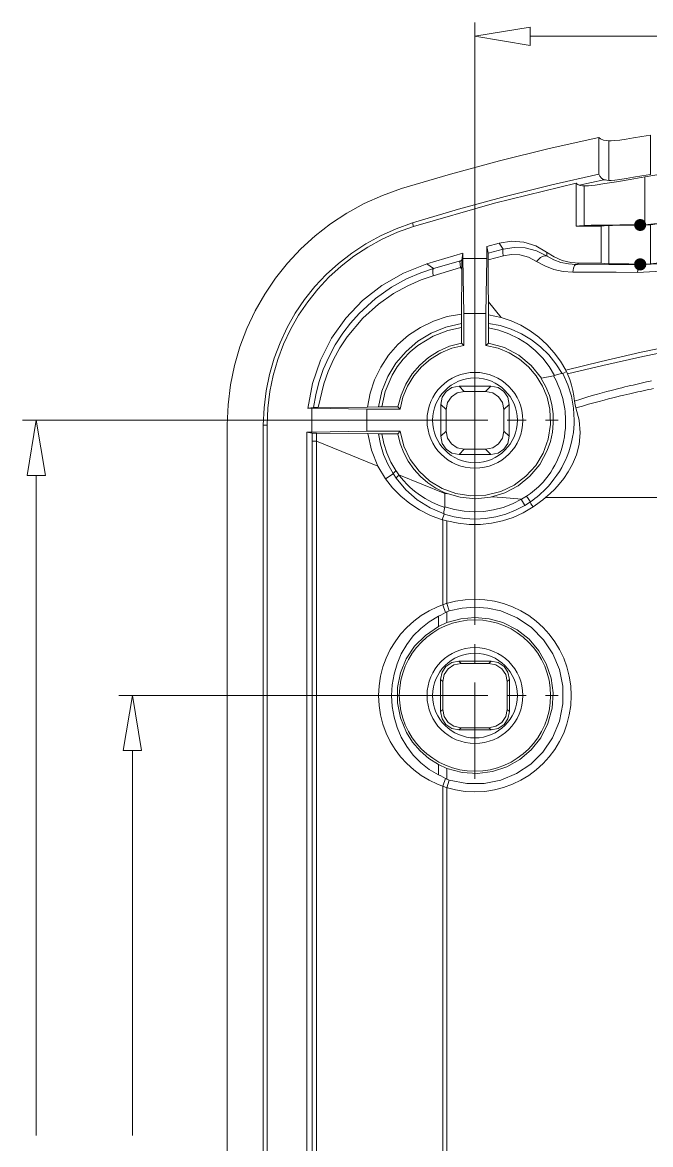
# Model space of a CAD drawing. Header units: millimetres. Extents: x 0 to 260, y 22 to 203.
# Drawn here: x 170.95 to 184.02, y 130.34 to 153.68 of the extents above; entities that cross this region are included whole.
import ezdxf

# ---------------------------------------------------------------- set-up
doc = ezdxf.new("R2010")
doc.units = ezdxf.units.MM

msp = doc.modelspace()

# ---------------------------------------------------------------- hatches: boundary and pattern name
h = msp.add_hatch(color=7)
edge = h.paths.add_edge_path()
edge.add_arc((183.800997, 149.466723), 0.126206, 0, 360)
h = msp.add_hatch(color=7)
edge = h.paths.add_edge_path()
edge.add_arc((183.800997, 148.647785), 0.128411, 0, 360)

# ---------------------------------------------------------------- linework, layer by layer
at = {"color": 3, "lineweight": 0, "true_color": 0x00ff00}
for points in [[(180.363848, 141.410655), (180.363848, 153.680266)], [(180.363848, 153.394093), (181.508612, 153.584945)], [(181.508647, 153.20324), (180.363883, 153.394093)], [(181.508647, 153.20324), (181.508647, 153.584945)], [(181.508647, 153.394093), (191.231203, 153.394093)], [(178.631991, 145.403711), (170.949197, 145.403711)], [(171.044517, 144.258736), (171.235017, 145.403852)], [(171.235017, 145.403711), (171.42587, 144.258594)], [(171.044517, 144.258736), (171.42587, 144.258736)], [(171.235017, 144.258736), (171.235017, 130.52933)], [(178.631991, 139.678798), (172.952622, 139.678798)], [(173.048189, 138.533822), (173.239042, 139.678939)], [(173.239042, 139.678798), (173.429542, 138.533681)], [(173.048189, 138.533822), (173.429542, 138.533822)], [(173.239042, 138.533822), (173.239042, 130.529295)]]:
    msp.add_lwpolyline(points, dxfattribs=at)
at = {"color": 7, "lineweight": 0}
for points in [[(182.941807, 151.289138), (181.905825, 151.058311), (180.875631, 150.803539), (179.851589, 150.524955), (178.834062, 150.222691)], [(182.941807, 150.523293), (182.941807, 151.289173)], [(183.145747, 151.214526), (183.04062, 151.231459), (182.972534, 151.256506), (182.941842, 151.288962)], [(184.016685, 151.336516), (183.834299, 151.305119), (183.66426, 151.277249), (183.511155, 151.253261), (183.379216, 151.234211), (183.272677, 151.221158), (183.194008, 151.214455), (183.145677, 151.214455)], [(184.016685, 151.336516), (184.016685, 150.519836)], [(183.145747, 151.214526), (183.145747, 150.39467)], [(200.871102, 150.470729), (199.817457, 150.648889), (198.76102, 150.803294), (197.702189, 150.933944), (196.641363, 151.04084), (195.578941, 151.123981), (194.515323, 151.183368), (193.450906, 151.218999), (192.386091, 151.230877), (191.321276, 151.218999), (190.256859, 151.183368), (189.193241, 151.123981), (188.130819, 151.04084), (187.069994, 150.933944), (186.011162, 150.803294), (184.954725, 150.648889), (183.90108, 150.470729)], [(182.941807, 150.523293), (181.963504, 150.302107), (180.99046, 150.059258), (180.023039, 149.794779), (179.061604, 149.508704)], [(182.469155, 150.337061), (180.768325, 149.917697), (179.084958, 149.432186)], [(182.528739, 150.296069), (182.506161, 150.309121), (182.486053, 150.32288), (182.46912, 150.336991)], [(182.469155, 149.445839), (182.469155, 150.336956)], [(183.047569, 150.409592), (182.528633, 150.295998)], [(183.900904, 150.470729), (183.589754, 150.415343), (183.307179, 150.366659), (183.063056, 150.326796), (182.865854, 150.298221), (182.722626, 150.282346), (182.637959, 150.279876)], [(183.047569, 150.409592), (182.994653, 150.443459), (182.959022, 150.481559), (182.941736, 150.523187)], [(183.145747, 150.394776), (183.109411, 150.399009), (183.076956, 150.403948), (183.047675, 150.409592)], [(184.016685, 150.519836), (183.834299, 150.487733), (183.66426, 150.459158), (183.511155, 150.434816), (183.379216, 150.415413), (183.27303, 150.402008), (183.194008, 150.394952), (183.145677, 150.394952)], [(183.900904, 149.471168), (183.900904, 150.470588)], [(178.834203, 150.222514), (178.438475, 150.082218), (178.059959, 149.9124), (177.699806, 149.714618), (177.359162, 149.490429), (177.039177, 149.241392), (176.740998, 148.969065), (176.465773, 148.675007), (176.214652, 148.360774), (175.988782, 148.027925), (175.789311, 147.678019), (175.617388, 147.312612), (175.47416, 146.933264), (175.360777, 146.541532), (175.278387, 146.138975), (175.228137, 145.727149), (175.211176, 145.307614)], [(182.637959, 150.280052), (182.59739, 150.284639), (182.560701, 150.28993), (182.528598, 150.295927)], [(182.637959, 149.457727), (182.637959, 150.280052)], [(179.061604, 149.508704), (178.722902, 149.388607), (178.39894, 149.243252), (178.0907, 149.073972), (177.799161, 148.882099), (177.525306, 148.668967), (177.270116, 148.435907), (177.034573, 148.184254), (176.819657, 147.915339), (176.62635, 147.630495), (176.455634, 147.331056), (176.308489, 147.018353), (176.185897, 146.693719), (176.08884, 146.358488), (176.018298, 146.013991), (175.975254, 145.661563), (175.960687, 145.302534)], [(179.085028, 149.432222), (178.752542, 149.314286), (178.434514, 149.171564), (178.131909, 149.00536), (177.845692, 148.816983), (177.576829, 148.607738), (177.326283, 148.378934), (177.09502, 148.131876), (176.884004, 147.867873), (176.6942, 147.58823), (176.526573, 147.294254), (176.382088, 146.987253), (176.261709, 146.668533), (176.166402, 146.339401), (176.097131, 146.001165), (176.054861, 145.655131), (176.040556, 145.302605)], [(179.061604, 149.508704), (179.084887, 149.432151)], [(182.637959, 149.457727), (182.537726, 149.451863), (182.468979, 149.445733)], [(182.469155, 149.445839), (182.985974, 149.445839)], [(183.800997, 149.469087), (183.581597, 149.468414), (183.378904, 149.467472), (183.195136, 149.46629), (183.032515, 149.464898), (182.893259, 149.463323), (182.77959, 149.461596), (182.693726, 149.459745), (182.637889, 149.457798)], [(182.985904, 148.672938), (182.985904, 149.445874)], [(183.145747, 149.457022), (183.051556, 149.451377), (182.985939, 149.445733)], [(183.145747, 149.457022), (183.145747, 148.661861)], [(183.800997, 149.46443), (183.561913, 149.463124), (183.367874, 149.461388), (183.22662, 149.459321), (183.145889, 149.457022)], [(183.800997, 149.46443), (184.016544, 149.472897)], [(183.800997, 149.469087), (183.900833, 149.471204)], [(183.900904, 149.471168), (184.338348, 149.520204)], [(184.016685, 149.472862), (184.339477, 149.515548)], [(184.016685, 149.472862), (184.016685, 148.660062)], [(180.866486, 149.090803), (180.613191, 149.021659)], [(180.613262, 149.021553), (180.636545, 148.882911)], [(180.613262, 148.769564), (180.613262, 149.021447)], [(180.952951, 148.966626), (180.636862, 148.883017)], [(181.852111, 148.901503), (181.627012, 149.03315), (181.381109, 149.109862), (181.124292, 149.129756), (180.86645, 149.090944)], [(180.866486, 149.090803), (180.952916, 148.966626)], [(180.953657, 148.826749), (180.94519, 148.896246), (180.944837, 148.944224), (180.952951, 148.966449)], [(180.952951, 148.966626), (181.175907, 149.001903), (181.408035, 148.99132), (181.641926, 148.931348), (181.86594, 148.820576)], [(180.114399, 148.880477), (179.363688, 148.655758)], [(180.061023, 148.724444), (179.500459, 148.563224)], [(180.062399, 148.581639), (180.052874, 148.652195), (180.052169, 148.701231), (180.060988, 148.724514)], [(180.061023, 148.724444), (180.091715, 148.733263)], [(180.09168, 148.733228), (180.090974, 148.712414), (180.090269, 148.663025), (180.089916, 148.589294)], [(180.114399, 148.880477), (180.091821, 148.733369)], [(180.134754, 147.624765), (180.114293, 148.769529)], [(180.114399, 148.880477), (180.114399, 148.769705)], [(180.613262, 148.769564), (180.114434, 148.769564)], [(180.592942, 147.624765), (180.613403, 148.769529)], [(180.638415, 148.742329), (180.638062, 148.814649), (180.637356, 148.862979), (180.636651, 148.882735)], [(180.953974, 148.825021), (180.637886, 148.744234)], [(180.642542, 147.87178), (180.641131, 148.165996), (180.63972, 148.456333), (180.638309, 148.742435)], [(180.953657, 148.826749), (181.122285, 148.853208), (181.297615, 148.844388), (181.47471, 148.797469), (181.644396, 148.710685)], [(181.644396, 148.710826), (181.724829, 148.787732), (181.803499, 148.826538), (181.86594, 148.82054)], [(181.644396, 148.710826), (181.819192, 148.614143), (182.005067, 148.543786), (182.199078, 148.500681), (182.398282, 148.485754)], [(181.852111, 148.901503), (182.008243, 148.803276), (182.176976, 148.73164), (182.354902, 148.687786), (182.538617, 148.672903)], [(181.865905, 148.82054), (181.862024, 148.839238), (181.858497, 148.85864), (181.855322, 148.879454), (181.852147, 148.901326)], [(181.865905, 148.82054), (182.005087, 148.74466), (182.152802, 148.689483), (182.306734, 148.655738), (182.464569, 148.644151)], [(183.800997, 148.641223), (184.147601, 148.656613), (184.49103, 148.704018)], [(184.016685, 148.659991), (184.488702, 148.716788)], [(179.363723, 148.655864), (178.875575, 148.464877), (178.427963, 148.208597), (178.026099, 147.89333), (177.675196, 147.525387), (177.380467, 147.111076), (177.147126, 146.656705), (176.980386, 146.168583), (176.885459, 145.653019)], [(177.005897, 145.671222), (177.051494, 145.931749), (177.116669, 146.188042), (177.208127, 146.457388), (177.321281, 146.718267), (177.456615, 146.97187), (177.612322, 147.213567), (177.774909, 147.42638), (177.953106, 147.625964), (178.295653, 147.93782), (178.6255, 148.170653), (178.940531, 148.345631), (179.234394, 148.473336), (179.500389, 148.563295)], [(179.500495, 148.563189), (179.363617, 148.655969)], [(179.491534, 148.411283), (179.483773, 148.485013), (179.486595, 148.537577), (179.500354, 148.56333)], [(180.062399, 148.581639), (179.491605, 148.411247)], [(180.089951, 148.589365), (180.062787, 148.581604)], [(180.089598, 148.548549), (180.062787, 148.58171)], [(180.089598, 148.548549), (180.088187, 148.231049), (180.086776, 147.91884), (180.085718, 147.612629)], [(180.089951, 148.589365), (180.089598, 148.548443)], [(182.398176, 148.485684), (182.414757, 148.568939), (182.437687, 148.624325), (182.464498, 148.644081)], [(182.398176, 148.485684), (182.850437, 148.484272), (183.298465, 148.482861), (183.742612, 148.481803)], [(182.464675, 148.644151), (182.538758, 148.673079)], [(182.464675, 148.644151), (183.800997, 148.641329)], [(182.985904, 148.672938), (182.538582, 148.672938)], [(182.985904, 148.672938), (183.051521, 148.66747), (183.145712, 148.662002)], [(183.145747, 148.661896), (183.226627, 148.659598), (183.367865, 148.65753), (183.561821, 148.655794), (183.800856, 148.654488)], [(183.742436, 148.481732), (183.7569, 148.565694), (183.777714, 148.621433), (183.800997, 148.641188)], [(183.742436, 148.481732), (184.117615, 148.498401), (184.489619, 148.550524)], [(183.800997, 148.654488), (184.016544, 148.660132)], [(177.104781, 145.672951), (177.21767, 146.165782), (177.308378, 146.421413), (177.419459, 146.668843), (177.551177, 146.908599), (177.701681, 147.136979), (178.029059, 147.526446), (178.355025, 147.819957), (178.667586, 148.039384), (178.964625, 148.204484), (179.241556, 148.325487), (179.491675, 148.411212)], [(180.91023, 147.542744), (180.642472, 147.871886)], [(180.642542, 147.87178), (180.643601, 147.600141)], [(178.131082, 145.679301), (178.184572, 145.968755), (178.276426, 146.248684), (178.404308, 146.512298), (178.566057, 146.756332), (178.760129, 146.97867), (178.981982, 147.172962), (179.230337, 147.337665), (179.498801, 147.467179), (179.78755, 147.560224), (180.085824, 147.612523)], [(180.085824, 147.612523), (180.083001, 147.416732)], [(180.592942, 147.624765), (180.134683, 147.624765)], [(180.134754, 147.624765), (180.134754, 146.96119)], [(180.592942, 146.961225), (180.592942, 147.6248)], [(180.646352, 147.420647), (180.64353, 147.600211)], [(180.910583, 147.54225), (180.64353, 147.600106)], [(180.91023, 147.542744), (181.116517, 147.472629), (181.314866, 147.381877), (181.510261, 147.267313), (181.692691, 147.133169), (181.861892, 146.980284), (182.014424, 146.81073), (182.143894, 146.634341), (182.255372, 146.446311)], [(182.255195, 146.446346), (182.986856, 146.629085), (183.82047, 146.819937), (184.736281, 147.006557), (185.657737, 147.170951), (186.510754, 147.303596), (187.278398, 147.408371), (187.97337, 147.491979), (188.611898, 147.558654), (189.231023, 147.612629), (189.860026, 147.656726), (190.495026, 147.690593), (191.12544, 147.714229), (191.748093, 147.72834), (192.365806, 147.733279)], [(182.289979, 146.367288), (183.02164, 146.546499), (183.855254, 146.733824), (184.768949, 146.916563), (185.686524, 147.076724), (186.535307, 147.206194), (187.299424, 147.308499), (187.990868, 147.389991), (188.626574, 147.455255), (189.243582, 147.508172), (189.869762, 147.551211), (190.502646, 147.584019), (191.130237, 147.607302), (191.750421, 147.621061), (192.366018, 147.625999)], [(180.083072, 147.416837), (179.756335, 147.34187), (179.452228, 147.217347), (179.175258, 147.047787), (178.92993, 146.837709), (178.72075, 146.59163), (178.552226, 146.314071), (178.428862, 146.009548), (178.355166, 145.682582)], [(178.423217, 145.683111), (178.495889, 146.002728), (178.640528, 146.341394), (178.748081, 146.515931), (178.873362, 146.678297), (179.016148, 146.827522), (179.174281, 146.960872), (179.492839, 147.156664), (179.797992, 147.274844), (180.082331, 147.334464)], [(180.082366, 147.334499), (180.081308, 147.006769)], [(180.083072, 147.416837), (180.082719, 147.394612), (180.082366, 147.36639), (180.082366, 147.33464)], [(182.17836, 146.37452), (182.048558, 146.580365), (181.897048, 146.767548), (181.725867, 146.934672), (181.537054, 147.08034), (181.332648, 147.203155), (181.114686, 147.301719), (180.885206, 147.374636), (180.646246, 147.420506)], [(180.647022, 147.325891), (180.64667, 147.36258), (180.64667, 147.395036), (180.646317, 147.420789)], [(182.021268, 146.334233), (181.90662, 146.524273), (181.772086, 146.697991), (181.619445, 146.854115), (181.450474, 146.99137), (181.266951, 147.108484), (181.070653, 147.204183), (180.863359, 147.277194), (180.646846, 147.326244)], [(180.648046, 147.00825), (180.646987, 147.32575)], [(180.081343, 147.006874), (179.836172, 146.943159), (179.607794, 146.844282), (179.399276, 146.713317), (179.213686, 146.553335), (179.054092, 146.367406), (178.92356, 146.158604), (178.825158, 145.929999), (178.761954, 145.684663)], [(180.134754, 146.961225), (179.884414, 146.903372), (179.651338, 146.807761), (179.438933, 146.677813), (179.250605, 146.516945), (179.08976, 146.328578), (178.959805, 146.116129), (178.864148, 145.883018), (178.806193, 145.632664)], [(178.806299, 145.174758), (178.884045, 144.865542), (179.017767, 144.586518), (179.200271, 144.343039), (179.424365, 144.140458), (179.682855, 143.98413), (179.968547, 143.879408), (180.274248, 143.831646), (180.592765, 143.846197), (180.902068, 143.923929), (181.181105, 144.057616), (181.424547, 144.240077), (181.627066, 144.464132), (181.783332, 144.722599), (181.888016, 145.008297), (181.935791, 145.314046), (181.921326, 145.632664), (181.863473, 145.883018), (181.767863, 146.116129), (181.637914, 146.328578), (181.477047, 146.516945), (181.288679, 146.677813), (181.076231, 146.807761), (180.84312, 146.903372), (180.592765, 146.961225)], [(180.134754, 146.961225), (180.081484, 147.006733)], [(180.648046, 147.00825), (180.593012, 146.961331)], [(181.744973, 146.277894), (181.533119, 146.544098), (181.273573, 146.758642), (180.975531, 146.915375), (180.648187, 147.008144)], [(182.17836, 146.37452), (182.134616, 146.373109), (182.079935, 146.35794), (182.021374, 146.334304)], [(182.429503, 145.403711), (182.41527, 145.656372), (182.369883, 145.904435), (182.294069, 146.145024), (182.188556, 146.375261)], [(182.270717, 146.41897), (182.188873, 146.375226)], [(182.255195, 146.446346), (182.270717, 146.418829)], [(182.270717, 146.41897), (182.276715, 146.402037), (182.282712, 146.384751), (182.29012, 146.367465)], [(182.289979, 146.367288), (182.334782, 146.249813), (182.370765, 146.135866), (182.398987, 146.024036), (182.419801, 145.914322), (182.434265, 145.805313)], [(179.736503, 143.898549), (180.052542, 143.802697), (180.371586, 143.772613), (180.685065, 143.804782), (180.98441, 143.895683), (181.261051, 144.0418), (181.506417, 144.239614), (181.711938, 144.485607), (181.869045, 144.776261), (181.933896, 144.962889), (181.975369, 145.153871), (181.993632, 145.347109), (181.988857, 145.54051), (181.961211, 145.731975), (181.910865, 145.919409), (181.837989, 146.100717), (181.74275, 146.273802)], [(182.000243, 146.328201), (181.744832, 146.277753)], [(182.000243, 146.328201), (182.014354, 146.331376)], [(182.000243, 146.328201), (182.051748, 146.230834), (182.096904, 146.130645), (182.135004, 146.032926), (182.165343, 145.941556), (182.188273, 145.857948), (182.206618, 145.781042), (182.220023, 145.709781), (182.230254, 145.644517), (182.237662, 145.584898), (182.242601, 145.53057), (182.245776, 145.480476), (182.247893, 145.433203), (182.248598, 145.387342)], [(182.434336, 145.805384), (182.566275, 145.846659), (182.689747, 145.883701), (182.804753, 145.917214), (182.911997, 145.947906), (183.013244, 145.975776), (183.107436, 146.001528), (183.195277, 146.024812), (183.277475, 146.045978), (183.352616, 146.065028), (183.421408, 146.081962), (183.484555, 146.097484), (183.543469, 146.111948), (183.599914, 146.125353), (183.6553, 146.138406), (183.711039, 146.151459), (183.76713, 146.164512), (183.822869, 146.177212), (183.87755, 146.189559), (183.931172, 146.201553), (183.984089, 146.213195), (184.035947, 146.224484)], [(180.03206, 146.115793), (179.883938, 146.085939), (179.763067, 146.004492), (179.68162, 145.883621), (179.651766, 145.735499)], [(180.141633, 146.006432), (179.99351, 145.976529), (179.87264, 145.894998), (179.791192, 145.774111), (179.761339, 145.626138)], [(180.6956, 146.115793), (180.032025, 146.115793)], [(180.03206, 146.115793), (180.141774, 146.006432)], [(180.586062, 146.006432), (180.141562, 146.006432)], [(180.6956, 146.115793), (180.585886, 146.006432)], [(180.966392, 145.626067), (180.936538, 145.774041), (180.855091, 145.894928), (180.73422, 145.976458), (180.586098, 146.006361)], [(181.07593, 145.735463), (181.046076, 145.883586), (180.964628, 146.004456), (180.843758, 146.085904), (180.695635, 146.115758)], [(182.465345, 145.660886), (182.598695, 145.700397), (182.722873, 145.736381), (182.839642, 145.768836), (182.947945, 145.798117), (183.049898, 145.824928), (183.145148, 145.849269), (183.233695, 145.871847), (183.316245, 145.891956), (183.392092, 145.9103), (183.461237, 145.926881), (183.525089, 145.941697), (183.584356, 145.955456), (183.640801, 145.968508), (183.696539, 145.981208), (183.752278, 145.993556), (183.808723, 146.006256), (183.864462, 146.01825), (183.919142, 146.030244), (183.972764, 146.041886), (184.026034, 146.053175), (184.080009, 146.065169)], [(177.005897, 145.671222), (176.885247, 145.653231)], [(177.104781, 145.672951), (177.053981, 145.672598), (177.020467, 145.671893), (177.006003, 145.671187)], [(178.131082, 145.679301), (177.104851, 145.672951)], [(178.35499, 145.682582), (178.130976, 145.679407)], [(178.423217, 145.683111), (178.396759, 145.683111), (178.373476, 145.682758), (178.355131, 145.682758)], [(178.761884, 145.684663), (178.423217, 145.683252)], [(178.761884, 145.684663), (178.806334, 145.632805)], [(179.651731, 145.735463), (179.761444, 145.626102)], [(179.651731, 145.735463), (179.651731, 145.071888)], [(181.07593, 145.735463), (180.966216, 145.626102)], [(181.07593, 145.071924), (181.07593, 145.735499)], [(182.465345, 145.660886), (182.446648, 145.727914), (182.434301, 145.805525)], [(182.531491, 145.403711), (182.465521, 145.660886)], [(176.971466, 145.653125), (176.885388, 145.653125)], [(176.971466, 145.653125), (176.971466, 145.154297)], [(178.116265, 145.632629), (176.971501, 145.65309)], [(178.806299, 145.632629), (178.116265, 145.632629)], [(178.116265, 145.632629), (178.116265, 145.174723)], [(179.761303, 145.626067), (179.761303, 145.181214)], [(180.966392, 145.18132), (180.966392, 145.626173)], [(175.211352, 145.307756), (175.211352, 113.440281)], [(175.960652, 145.30257), (176.040732, 145.30257)], [(175.960652, 113.445607), (175.960652, 145.302499)], [(176.040591, 145.30257), (176.040591, 113.445678)], [(182.248669, 145.387166), (182.247963, 145.317669), (182.244083, 145.238999), (182.236322, 145.152569), (182.223622, 145.061199), (182.20563, 144.966302), (182.182699, 144.871052), (182.155536, 144.77933), (182.126255, 144.695016), (182.096269, 144.619169), (182.063813, 144.546849), (182.027477, 144.474177), (181.986555, 144.400799), (181.939283, 144.325657), (181.884955, 144.248046), (181.830274, 144.178196), (181.779122, 144.118224), (181.730791, 144.066013), (181.685283, 144.02121), (181.643302, 143.982405), (181.603086, 143.94748), (181.563222, 143.915024), (181.521947, 143.88398), (181.479613, 143.853641), (181.435869, 143.824713)], [(182.429503, 145.403711), (182.427386, 145.328569), (182.422094, 145.243197), (182.411511, 145.150064), (182.395636, 145.050933), (182.374117, 144.948628), (182.346953, 144.845969), (182.315203, 144.747544), (182.280983, 144.656881), (182.246058, 144.575742), (182.208664, 144.498483), (182.167389, 144.420519), (182.120469, 144.341497), (182.067906, 144.260358), (182.007228, 144.176397), (181.94655, 144.10055), (181.890458, 144.035639), (181.837189, 143.978842), (181.788153, 143.929806), (181.742644, 143.887119), (181.699253, 143.848314), (181.656214, 143.811978), (181.612469, 143.7767), (181.567314, 143.742128), (181.520042, 143.707908)], [(182.531491, 145.403711), (182.552305, 145.143008), (182.529727, 144.90065), (182.474341, 144.682986), (182.396024, 144.491781), (182.30536, 144.328797), (182.211874, 144.192978), (182.118388, 144.076914), (182.024902, 143.974961), (181.930005, 143.882886), (181.830521, 143.796103)], [(176.864645, 145.154262), (176.971537, 145.154262)], [(176.864645, 145.154262), (176.974006, 145.135917)], [(176.864645, 113.593915), (176.864645, 145.154121)], [(178.116265, 145.174758), (176.971501, 145.154297)], [(176.974218, 144.972017), (176.973865, 145.136059)], [(176.973865, 145.136023), (176.987271, 145.135318), (177.019021, 145.134965), (177.066998, 145.134259)], [(177.065164, 144.972017), (176.974147, 144.972017)], [(176.974218, 113.77616), (176.974218, 144.971946)], [(177.065164, 144.97237), (177.066928, 145.134295)], [(177.065164, 144.972017), (177.065164, 113.776231)], [(178.344654, 144.448706), (178.123109, 144.539723), (177.065481, 144.972934)], [(177.066892, 145.134295), (178.136515, 145.127239)], [(178.116265, 145.174758), (178.806299, 145.174758)], [(178.136585, 145.127416), (178.353544, 145.124241)], [(178.136585, 145.127416), (178.213314, 144.779885), (178.345077, 144.449024)], [(178.353614, 145.124135), (178.373722, 145.124135), (178.398064, 145.123782), (178.426286, 145.123429)], [(178.353614, 145.124135), (178.395699, 144.905038), (178.461167, 144.692423), (178.549323, 144.488143), (178.659472, 144.294049)], [(178.426322, 145.123429), (178.761461, 145.122018)], [(178.426322, 145.123429), (178.468418, 144.920703), (178.531846, 144.724261), (178.615978, 144.535757), (178.720186, 144.356843)], [(178.806299, 145.174758), (178.761496, 145.122194)], [(178.761531, 145.122053), (178.809767, 144.9211), (178.882038, 144.730117), (178.976848, 144.550975), (179.092701, 144.385542), (179.2281, 144.235685), (179.381549, 144.103275), (179.551551, 143.99018), (179.736609, 143.898267)], [(179.651731, 145.071924), (179.761444, 145.181285)], [(179.651731, 145.071924), (179.681584, 144.923801), (179.763032, 144.802931), (179.883902, 144.721483), (180.032025, 144.691629)], [(179.761303, 145.18132), (179.791157, 145.033346), (179.872605, 144.912459), (179.993475, 144.830929), (180.141598, 144.801026)], [(180.586062, 144.80099), (180.734185, 144.830894), (180.855056, 144.912424), (180.936503, 145.033311), (180.966357, 145.181285)], [(180.6956, 144.691594), (180.843723, 144.721448), (180.964593, 144.802895), (181.046041, 144.923766), (181.075894, 145.071888)], [(181.07593, 145.071924), (180.966216, 145.181285)], [(180.03206, 144.691594), (180.141774, 144.800955)], [(180.141633, 144.80099), (180.586133, 144.80099)], [(180.6956, 144.691594), (180.585886, 144.800955)], [(180.03206, 144.691594), (180.695635, 144.691594)], [(178.345006, 144.449059), (178.499523, 144.189767)], [(178.499699, 144.189838), (178.659508, 144.293907)], [(178.720186, 144.356737), (178.694786, 144.334512), (178.674324, 144.312993), (178.659508, 144.293943)], [(178.659543, 144.294049), (178.72269, 144.201268)], [(178.781146, 144.268896), (178.750101, 144.311934), (178.720115, 144.356737)], [(178.781146, 144.268896), (178.756451, 144.244907), (178.736343, 144.221976), (178.722584, 144.201515)], [(179.735127, 143.592091), (179.603188, 143.639716), (179.464194, 143.702158), (179.328022, 143.776594), (179.207019, 143.855616), (179.105066, 143.932875), (179.018988, 144.006958), (178.945258, 144.077866), (178.881758, 144.1456), (178.827783, 144.209452), (178.780863, 144.268719)], [(179.736503, 143.878053), (178.781181, 144.269284)], [(179.681717, 143.334246), (179.437594, 143.425263), (179.211817, 143.539563), (179.0065, 143.673971), (178.819528, 143.827429), (178.650194, 143.999232), (178.499558, 144.189732)], [(178.722584, 144.201374), (178.926677, 143.958729), (179.164439, 143.75167), (179.431304, 143.583638), (179.722709, 143.458071)], [(179.736503, 143.898373), (179.736856, 143.878265)], [(179.736821, 143.878194), (179.798909, 143.873961)], [(179.736821, 143.605356), (179.736821, 143.878053)], [(180.715567, 143.811202), (180.936406, 143.796385)], [(180.936406, 143.796209), (181.328342, 143.761284)], [(181.435939, 143.824642), (181.402073, 143.803476), (181.366442, 143.782309), (181.328342, 143.761495)], [(181.435939, 143.824819), (181.469101, 143.778605), (181.498381, 143.738036), (181.520606, 143.708402)], [(181.830416, 143.796209), (181.776441, 143.752464), (181.725288, 143.7126), (181.674841, 143.674853), (181.624041, 143.638164), (181.572535, 143.602886)], [(202.941626, 143.796209), (181.830345, 143.796209)], [(179.721334, 143.453591), (179.718159, 143.490985), (179.72345, 143.53861), (179.735092, 143.592232)], [(179.721334, 143.453591), (179.933688, 143.396078), (180.14911, 143.361791), (180.365772, 143.35054), (180.581847, 143.362133), (180.795507, 143.396382), (181.004927, 143.453095), (181.208277, 143.532083), (181.403731, 143.633155)], [(179.735127, 143.592091), (179.735833, 143.605144)], [(179.736821, 143.605356), (179.936974, 143.547681), (180.140409, 143.512393), (180.345317, 143.499322), (180.549885, 143.508298), (180.752304, 143.539151), (180.950762, 143.591713), (181.143449, 143.665814), (181.328554, 143.761284)], [(179.780918, 143.314596), (180.011528, 143.263561), (180.24428, 143.238038), (180.477148, 143.237708), (180.708106, 143.262253), (180.935128, 143.311355), (181.156189, 143.384694), (181.369263, 143.481954), (181.572323, 143.602816)], [(181.328131, 143.761425), (181.403625, 143.633014)], [(181.403554, 143.633084), (181.519971, 143.707873)], [(181.572394, 143.602781), (181.550522, 143.635236), (181.529002, 143.667692), (181.520183, 143.707908)], [(179.681717, 143.334246), (179.721228, 143.453485)], [(179.681717, 143.334246), (179.693711, 143.332835)], [(179.780918, 143.314596), (179.750932, 143.322005), (179.721651, 143.328355), (179.693782, 143.332588)], [(179.693782, 141.567253), (179.693782, 143.332553)], [(179.780918, 141.595828), (179.780918, 143.314561)], [(179.693782, 141.567253), (179.751637, 141.404622)], [(179.780918, 141.595828), (179.828896, 141.437783)], [(179.828825, 137.919919), (180.194215, 137.847893), (180.555575, 137.849997), (180.90368, 137.921314), (181.229309, 138.056929), (181.523237, 138.251926), (181.776241, 138.50139), (181.979099, 138.800406), (182.122586, 139.144057), (182.194713, 139.509332), (182.192662, 139.870609), (182.121364, 140.218665), (181.985752, 140.544277), (181.790758, 140.838221), (181.541313, 141.091275), (181.24235, 141.294215), (180.8988, 141.437819), (180.633489, 141.49735), (180.363812, 141.517194), (180.094136, 141.49735), (179.828825, 141.437819)], [(179.60661, 138.029985), (179.413994, 138.143492), (179.237252, 138.28081), (179.079957, 138.439472), (178.944094, 138.616655), (178.831249, 138.810286), (178.74301, 139.016352), (178.679554, 139.231987), (178.641763, 139.453444), (178.629063, 139.67856), (178.641763, 139.903941), (178.679378, 140.125088), (178.742658, 140.34068), (178.831072, 140.547099), (178.944094, 140.741082), (179.079957, 140.918089), (179.237252, 141.076574), (179.413994, 141.214202), (179.60661, 141.327752)], [(179.60661, 141.327646), (179.652824, 141.351282), (179.701155, 141.377035), (179.751602, 141.404552)], [(179.60661, 141.115415), (179.60661, 141.327787)], [(179.780918, 141.419262), (179.751637, 141.404446)], [(179.828825, 141.437713), (179.780847, 141.419368)], [(179.780918, 141.195002), (179.780918, 141.419368)], [(179.780918, 138.162806), (180.098251, 138.076076), (180.416767, 138.05495), (180.728023, 138.095678), (181.023577, 138.194512), (181.294989, 138.347701), (181.533815, 138.551496), (181.731615, 138.802146), (181.879946, 139.095903), (181.966575, 139.413338), (181.987653, 139.731901), (181.946918, 140.043163), (181.848107, 140.338695), (181.694958, 140.610068), (181.491206, 140.848851), (181.240591, 141.046615), (180.946848, 141.194931), (180.659053, 141.276092), (180.363751, 141.303146), (180.068514, 141.276092), (179.780918, 141.194931)], [(179.60661, 141.113686), (179.332917, 140.929906), (179.108152, 140.702237), (178.935005, 140.439545), (178.816168, 140.150691), (178.754332, 139.844541), (178.752188, 139.529957), (178.812428, 139.215803), (178.937744, 138.910942), (179.066414, 138.708012), (179.222568, 138.527076), (179.403526, 138.370944), (179.60661, 138.242428)], [(179.780918, 141.195002), (179.606646, 141.115274)], [(180.028638, 140.394514), (179.880516, 140.364605), (179.759645, 140.283036), (179.678198, 140.162044), (179.648344, 140.013866)], [(180.075134, 140.348018), (179.927012, 140.318114), (179.806141, 140.236584), (179.724694, 140.115697), (179.69484, 139.967723)], [(180.028638, 140.394514), (180.075205, 140.347947)], [(180.699057, 140.394514), (180.028779, 140.394514)], [(180.075134, 140.348018), (180.652632, 140.348018)], [(180.699057, 140.394514), (180.652491, 140.347947)], [(181.032891, 139.967688), (181.003037, 140.115662), (180.921589, 140.236549), (180.800719, 140.318079), (180.652596, 140.347982)], [(181.079387, 140.014007), (181.049533, 140.162185), (180.968086, 140.283177), (180.847215, 140.364746), (180.699093, 140.394655)], [(179.648309, 140.014007), (179.694875, 139.967794)], [(179.648309, 140.014007), (179.648309, 139.34373)], [(179.694805, 139.39012), (179.694805, 139.967617)], [(181.079387, 140.014007), (181.03282, 139.967794)], [(181.032891, 139.967688), (181.032891, 139.390191)], [(181.079387, 139.343589), (181.079387, 140.013866)], [(179.648309, 139.343589), (179.694875, 139.390155)], [(179.694805, 139.39012), (179.724659, 139.241997), (179.806106, 139.121127), (179.926977, 139.039679), (180.075099, 139.009826)], [(180.652526, 139.00979), (180.800648, 139.039644), (180.921519, 139.121092), (181.002966, 139.241962), (181.03282, 139.390085)], [(181.079387, 139.343589), (181.03282, 139.390155)], [(179.648309, 139.343589), (179.678162, 139.195466), (179.75961, 139.074596), (179.88048, 138.993148), (180.028603, 138.963294)], [(180.699057, 138.963259), (180.84718, 138.993113), (180.96805, 139.07456), (181.049498, 139.195431), (181.079352, 139.343553)], [(180.028638, 138.963259), (180.075205, 139.009826)], [(180.028638, 138.963259), (180.698916, 138.963259)], [(180.652526, 139.00979), (180.075029, 139.00979)], [(180.699057, 138.963259), (180.652491, 139.009826)], [(179.60661, 138.242393), (179.780882, 138.162665)], [(179.60661, 138.029985), (179.60661, 138.242358)], [(179.751637, 137.95315), (179.700837, 137.980667), (179.652859, 138.00642), (179.606646, 138.030056)], [(179.693782, 137.790555), (179.751637, 137.953186)], [(179.751637, 137.95315), (179.780918, 137.938334)], [(179.780918, 137.938334), (179.780918, 138.1627)], [(179.693782, 120.957657), (179.693782, 137.790449)], [(179.780918, 137.938334), (179.828896, 137.919989)], [(179.780918, 137.761804), (179.828896, 137.919848)], [(179.780918, 120.986409), (179.780918, 137.761698)]]:
    msp.add_lwpolyline(points, dxfattribs=at)
at = {"color": 1, "lineweight": 0, "true_color": 0xff0000}
for points in [[(180.363848, 146.871549), (180.363848, 147.135427)], [(180.363848, 146.071449), (180.363848, 146.471499)], [(180.363848, 143.671854), (180.363848, 145.671399)], [(178.631991, 145.403711), (180.631536, 145.403711)], [(181.031586, 145.403711), (181.431636, 145.403711)], [(181.831686, 145.403711), (182.095563, 145.403711)], [(180.363848, 141.146812), (180.363848, 141.41069)], [(180.363848, 140.346712), (180.363848, 140.746762)], [(180.363848, 137.947118), (180.363848, 139.946662)], [(178.631991, 139.678798), (180.631536, 139.678798)], [(181.031586, 139.678798), (181.431636, 139.678798)], [(181.831686, 139.678798), (182.095563, 139.678798)]]:
    msp.add_lwpolyline(points, dxfattribs=at)
at = {"color": 7, "lineweight": 0}
for centre, radius in [((180.363777, 145.403711), 0.99695), ((180.363812, 145.403711), 0.881239), ((180.363777, 139.678798), 2.00369), ((180.363883, 139.678974), 1.574359), ((180.363777, 139.678798), 0.99695), ((180.363812, 139.678798), 0.881239)]:
    msp.add_circle(centre, radius, dxfattribs=at)

doc.saveas('drawing.dxf')
